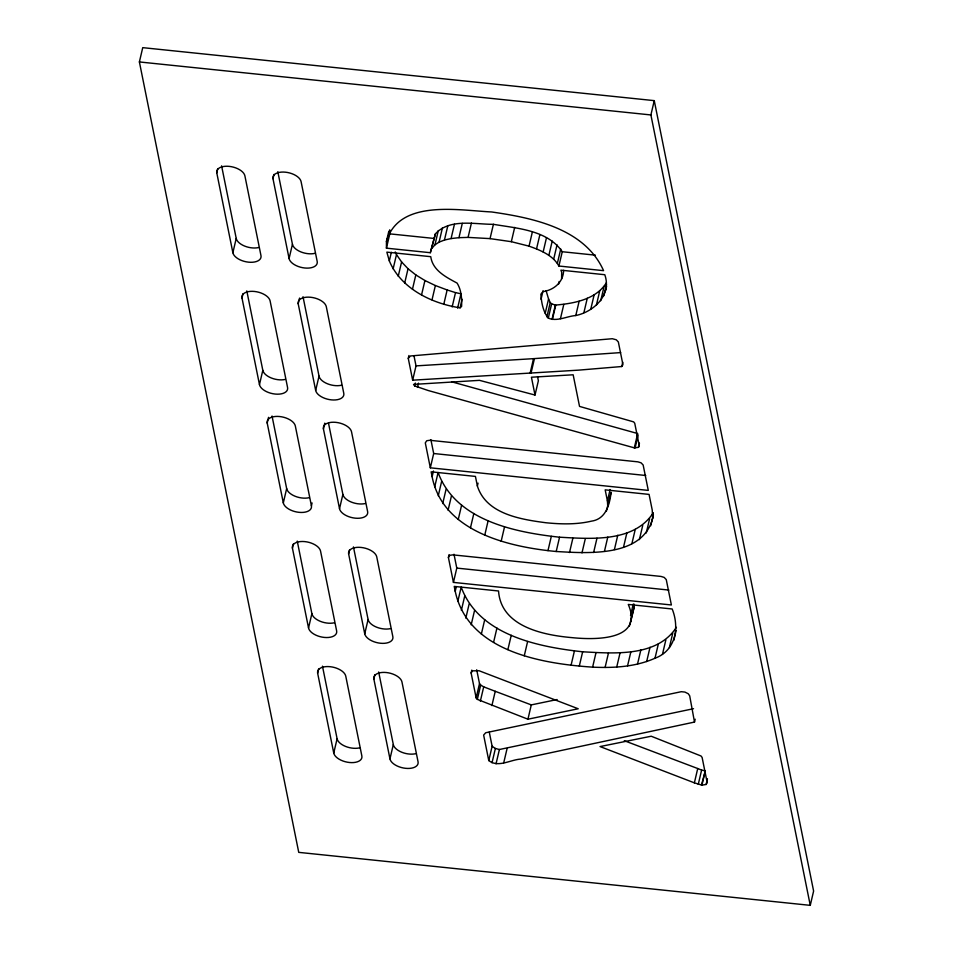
<?xml version="1.0" encoding="UTF-8"?>
<svg xmlns="http://www.w3.org/2000/svg" width="953" height="953" viewBox="0 0 953 953"><rect width="100%" height="100%" fill="white"/><g stroke="black" fill="none" stroke-linecap="round" stroke-linejoin="round"><path stroke-width="1.43" d="M561.615 278.895L561.686 272.201L560.888 270.164L604.786 274.714C611.945 294.644 594.1 311.726 575.791 315.538C566.868 316.146 557.136 321.935 548.297 318.135C543.067 311.738 541.399 302.327 540.875 294.203L542.96 291.63C554.027 290.069 563.426 282.017 563.628 270.307M694.499 722.064L689.698 695.845L688.269 693.76L684.909 692.069L681.276 691.699L485.708 732.75L483.636 735.061L488.77 760.554C498.097 768.106 510.665 759.553 520.91 759.088L694.499 722.064L695.178 719.205M139.388 61.945L142.736 47.65L654.258 100.637L813.612 891.055L810.264 905.35L298.742 852.363L139.388 61.945L650.899 114.944L810.264 905.35M216.784 172.898A14.414 7.624 13.2 0 1 229.22 166.37A14.414 7.624 13.2 0 1 244.885 175.805L260.979 255.642A14.414 7.624 13.2 0 1 248.542 262.17A14.414 7.624 13.2 0 1 232.877 252.736L216.784 172.898L217.784 168.61M232.877 252.736L236.225 238.429L221.596 165.846M241.991 297.979A14.414 7.624 13.2 0 1 254.439 291.451A14.414 7.624 13.2 0 1 270.104 300.886L287.568 387.526A14.414 7.624 13.2 0 1 275.119 394.054A14.414 7.624 13.2 0 1 259.466 384.607L241.991 297.979L243.003 293.691M272.987 178.711A14.414 7.624 13.2 0 1 285.435 172.183A14.414 7.624 13.2 0 1 301.088 181.63L317.194 261.467A14.414 7.624 13.2 0 1 304.746 267.996A14.414 7.624 13.2 0 1 289.081 258.561L272.987 178.711L273.999 174.423M259.466 384.607L262.814 370.312L246.803 290.891M289.081 258.561L292.44 244.254L277.811 171.671M312.084 502.946L311.417 505.805A14.414 7.624 13.2 0 1 298.968 512.333A14.414 7.624 13.2 0 1 283.315 502.898L267.209 423.061L268.555 417.331M298.206 303.793A14.414 7.624 13.2 0 1 310.654 297.265A14.414 7.624 13.2 0 1 326.307 306.711L343.783 393.339A14.414 7.624 13.2 0 1 331.334 399.867A14.414 7.624 13.2 0 1 315.669 390.432L298.206 303.793L299.552 298.075M283.315 502.898L286.662 488.591L272.034 416.008M315.669 390.432L319.029 376.137L303.018 296.717M292.428 548.142A14.414 7.624 13.2 0 1 304.877 541.614A14.414 7.624 13.2 0 1 320.542 551.048L336.635 630.886A14.414 7.624 13.2 0 1 324.187 637.414A14.414 7.624 13.2 0 1 308.534 627.979L292.428 548.142L293.441 543.853M323.424 428.886A14.414 7.624 13.2 0 1 335.873 422.358A14.414 7.624 13.2 0 1 351.526 431.792L367.632 511.63A14.414 7.624 13.2 0 1 355.183 518.158A14.414 7.624 13.2 0 1 339.518 508.723L323.424 428.886L324.77 423.156M386.43 241.478C398.735 198.915 458.357 210.339 491.581 211.959C532.918 217.88 584.749 228.482 603.583 270.664L558.899 266.03L562.258 251.735C547.427 229.935 516.967 228.386 493.404 224.312C474.808 224.42 449.852 218.201 435.438 233.795L430.327 252.712L386.43 248.161L386.43 241.478L388.776 231.472M388.824 233.366L389.491 230.507M386.43 248.161L389.789 233.866L389.777 229.852M389.336 260.908L386.847 252.128L430.744 256.679C432.674 270.497 446.147 277.18 457.083 283.089C461.383 289.962 461.919 298.515 461.597 306.425L460.085 307.819C431.983 303.59 400.879 288.699 389.336 260.908L391.349 252.331M308.534 627.979L311.881 613.672L297.253 541.09M393.124 268.877L396.484 254.57L395.221 251.926M339.518 508.723L342.877 494.416L328.535 423.287M398.235 276.251L401.594 261.944L396.484 254.57M404.691 283.029L408.039 268.734L401.594 261.944M317.647 673.223A14.414 7.624 13.2 0 1 330.095 666.695A14.414 7.624 13.2 0 1 345.76 676.13L361.854 755.967A14.414 7.624 13.2 0 1 349.406 762.495A14.414 7.624 13.2 0 1 333.753 753.061L317.647 673.223L318.659 668.935M348.643 553.967A14.414 7.624 13.2 0 1 361.092 547.439A14.414 7.624 13.2 0 1 376.745 556.874L392.85 636.711A14.414 7.624 13.2 0 1 380.402 643.239A14.414 7.624 13.2 0 1 364.737 633.805L348.643 553.967L349.644 549.667M412.47 289.224L415.818 274.929L408.039 268.734M430.327 252.712L435.438 233.795M421.571 294.822L424.931 280.527L415.818 274.929M408.265 358.364L410.469 355.969L612.326 338.72L616.281 339.792L618.342 341.96L622.928 364.677L621.761 366.524L578.733 370.133L412.661 380.187L408.265 358.364L408.932 355.505M432.09 248.09L434.961 244.814L438.32 230.507M434.961 244.814L439.083 242.133L442.442 227.827M439.083 242.133L444.455 240.049L447.815 225.742M412.661 380.187L416.02 365.881L413.959 355.695M432.019 299.838L435.378 285.543L424.931 280.527M414.65 385.905L413.519 384.416L479.478 380.342L535.014 395.042L531.429 377.221L573.158 374.791L579.531 406.407L633.638 421.881L634.734 423.251L639.272 445.742L638.439 447.35L634.317 447.85L428.183 390.516L414.65 385.905L415.329 383.046M444.455 240.049L451.079 238.56L454.438 224.265M417.474 387.418L418.486 383.13M333.753 753.061L337.1 738.754L322.471 666.171M364.737 633.805L368.096 619.498L353.456 546.915M451.079 238.56L458.953 237.678L462.3 223.371M443.788 304.257L447.148 289.962L435.378 285.543M458.953 237.678L468.066 237.392L471.425 223.085M452.151 306.926L455.51 292.619L447.148 289.962M457.619 308.093L460.966 293.786L455.51 292.619M460.085 307.819L462.098 299.242M373.862 679.048A14.414 7.624 13.2 0 1 386.299 672.52A14.414 7.624 13.2 0 1 401.963 681.955L418.057 761.792A14.414 7.624 13.2 0 1 405.621 768.321A14.414 7.624 13.2 0 1 389.956 758.886L373.862 679.048L374.863 674.748M430.327 467.816L425.3 442.871L426.741 440.739L429.767 440.286L637.914 461.848L641.083 462.836L643.156 465.004L648.278 490.402L430.327 467.816L433.686 453.521L430.887 439.655M653.365 515.287C645.264 557.612 588.704 553.336 556.207 551.501C508.735 546.974 442.776 531.774 432.126 476.726L433.472 471.008M468.066 237.392L490.045 238.619L493.404 224.312M434.735 486.816L438.094 472.509C455.689 520.457 514.656 532.298 559.554 537.206C590.598 538.874 634.031 542.722 653.329 512.702M438.273 495.763L441.62 481.456M442.716 503.565L446.075 489.258M448.089 510.212L451.448 495.917M389.956 758.886L393.315 744.579L378.675 671.996M490.045 238.619L511.332 241.693L514.691 227.398M448.398 557.457L449.84 555.313L452.866 554.86L661.013 576.434L664.181 577.411L666.254 579.591L671.377 604.976L453.437 582.402L448.398 557.457L449.077 554.598M458.25 519.504L461.609 505.209M558.899 266.03C552.847 255.094 540.208 250.162 529.034 246.148L532.393 231.841M453.437 582.402L456.785 568.095L453.997 554.241M606.311 511.416L611.099 492.296C609.717 504.59 605.834 519.206 591.396 521.16C576.482 524.662 560.96 524.257 545.795 522.732C520.767 519.397 486.185 514.084 477.37 485.994L478.037 483.135M455.224 591.301L454.236 586.405L498.538 590.991C500.992 626.729 543.448 635.127 572.038 637.64C593.957 639.88 644.121 641.083 628.277 604.44L672.187 608.991C679.68 627.682 675.665 650.613 654.997 658.237C635.496 666.957 613.661 668.113 592.611 667.148C541.03 663.622 467.947 651.197 455.224 591.301L456.237 587.012M470.484 527.771L473.844 513.476M536.539 248.888L539.898 234.581M457.833 601.391L461.192 587.096C478.787 635.032 537.754 646.873 582.652 651.792C613.696 653.448 657.141 657.296 676.427 627.288M543.15 251.973L546.498 237.666M461.371 610.337L464.719 596.042M548.857 255.392L552.216 241.097M484.791 535.014L488.139 520.707M465.814 618.14L469.174 603.845M541.042 299.29L543.055 290.701M553.681 259.168L557.029 244.861M530.178 372.957L533.537 358.65L620.665 352.598M471.187 624.799L474.546 610.492M531.012 373.254L534.359 358.959M545.211 313.287L548.559 298.992L546.069 290.594M557.386 263.278L560.745 248.983M546.891 316.861L550.238 302.554L548.559 298.992M548.297 318.135L551.656 303.84L550.238 302.554M558.47 284.351L559.137 281.492M552.001 319.398L555.361 305.091C573.658 303.495 595.899 299.683 606.394 282.731M552.395 319.434L555.754 305.127M535.014 395.042L538.374 380.735L537.54 376.626M501.171 541.221L504.518 526.926M471.116 672.973L472.533 670.841L479.109 670.757L578.221 708.77L527.938 719.205L477.334 699.383L476.143 697.918L471.116 672.973L471.795 670.114M481.348 634.09L484.708 619.784M560.447 318.683L563.807 304.388M476.143 697.918L479.502 683.623L476.703 669.768M477.334 699.383L480.681 685.076L479.502 683.623M493.583 642.358L496.942 628.051M480.348 701.146L483.707 686.851L480.681 685.076M575.791 315.538L579.138 301.231M583.915 312.572L587.274 298.265M491.891 705.601L495.25 691.306L483.707 686.851M507.889 649.589L511.249 635.294M590.789 309.117L594.136 294.811M488.77 760.554L492.129 746.259L489.27 732.083M596.387 305.163L599.735 290.868M492.034 762.769L495.381 748.474L492.129 746.259M600.724 300.731L604.083 286.424M603.809 295.799L606.489 284.351M605.62 290.367L606.62 286.079M496.048 763.818L499.408 749.511L693.522 708.698M547.975 550.655L551.322 536.348M650.899 114.944L654.258 100.637M524.269 655.807L527.617 641.5M503.732 762.781L507.091 748.486M556.207 551.501L559.554 537.206M527.938 719.205L531.286 704.898L557.148 699.538M569.501 552.561L572.86 538.266M621.761 366.524L622.774 362.235M581.985 552.895L585.333 538.6M593.624 552.502L596.983 538.195M607.752 506.603L607.418 500.992L610.111 489.556M571.073 665.23L574.421 650.935M604.44 551.382L607.788 537.075M579.305 666.087L582.652 651.792M634.317 447.85L637.676 433.544L451.579 381.784M635.103 447.934L638.129 435.056M614.423 549.536L617.77 535.229M638.439 447.35L639.451 443.062M592.611 667.148L595.959 652.841M623.572 546.962L626.931 532.656M631.899 543.651L635.258 529.356M605.084 667.481L608.431 653.174M639.392 539.624L642.751 525.329M646.277 532.965L649.636 518.67M616.722 667.076L620.081 652.781M650.708 525.806L653.401 514.37M630.529 615.578L633.209 604.131M629.409 626.002L634.21 606.882L634.043 604.071M630.85 621.177L634.21 606.882M627.539 665.956L630.898 651.661M637.521 664.11L640.881 649.815M646.682 661.537L650.029 647.242M654.997 658.237L658.356 643.93M662.49 654.211L665.849 639.904M669.375 647.552L672.735 633.245M673.807 640.392L676.165 630.386M694.38 782.842L600.045 746.568L651.209 736.228L701.015 755.991L702.111 757.421L707.197 782.639L706.125 784.462L701.944 785.141L694.38 782.842L697.727 768.535L624.286 740.707M698.263 784.379L701.611 770.084L697.727 768.535M701.456 785.093L705.291 770.846L701.944 785.141M706.125 784.462L707.46 778.744M416.02 365.881L533.537 358.65M389.789 233.866L433.686 238.405M562.258 251.735L595.411 255.166M433.686 453.521L645.741 475.487M456.785 568.095L668.839 590.062M701.611 770.084L704.803 770.798M511.332 241.693L529.034 246.148M495.381 748.474L499.408 749.511M551.656 303.84L555.361 305.091M495.25 691.306L531.286 704.898M607.418 500.992L605.179 489.854L649.076 494.404L652.221 509.998L652.698 518.146M477.37 485.994L475.428 476.417L431.137 471.83L432.126 476.726M311.417 505.805L295.323 425.967A14.414 7.624 13.2 0 0 279.658 416.532A14.414 7.624 13.2 0 0 267.209 423.061M258.704 247.53A14.414 7.624 13.2 0 1 236.225 238.429M314.907 253.355A14.414 7.624 13.2 0 1 292.44 244.254M415.782 753.68A14.414 7.624 13.2 0 1 393.315 744.579M359.579 747.855A14.414 7.624 13.2 0 1 337.1 738.754M309.141 497.692A14.414 7.624 13.2 0 1 286.662 488.591M334.36 622.774A14.414 7.624 13.2 0 1 311.881 613.672M285.292 379.401A14.414 7.624 13.2 0 1 262.814 370.312M390.563 628.599A14.414 7.624 13.2 0 1 368.096 619.498M341.496 385.226A14.414 7.624 13.2 0 1 319.029 376.137M365.344 503.518A14.414 7.624 13.2 0 1 342.877 494.416"/></g></svg>
